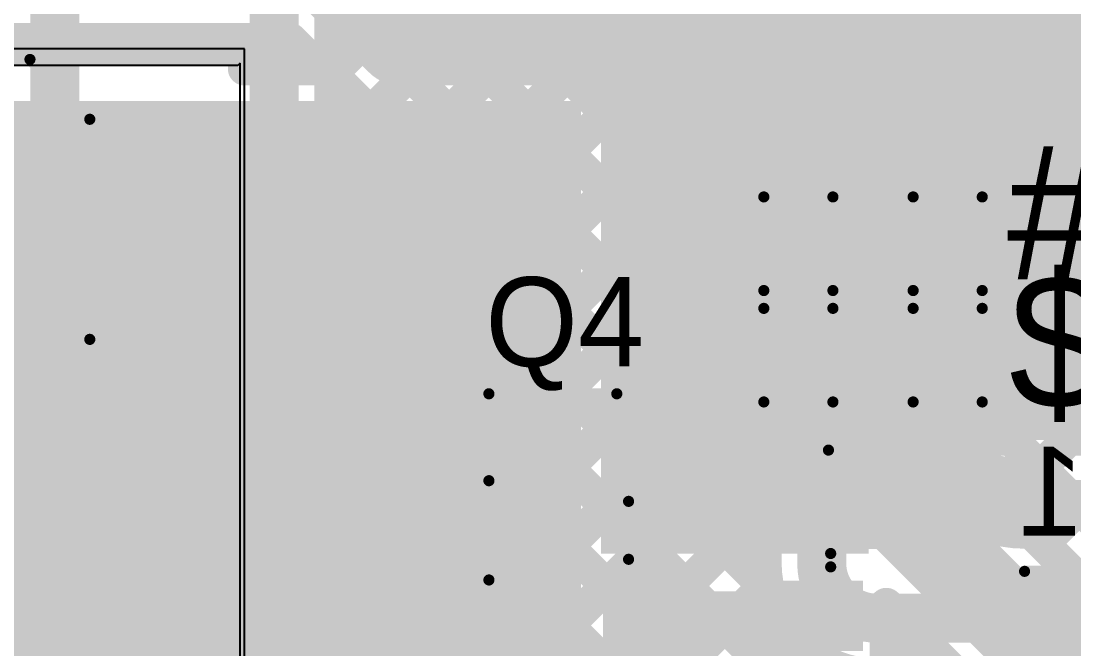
# Model space of a CAD drawing. Header units: millimetres. Extents: x 4.35 to 7.26, y 1.61 to 5.34.
# Drawn here: x 5.3587 to 5.8312, y 4.3912 to 4.6729 of the extents above; entities that cross this region are included whole.
import ezdxf

# ---------------------------------------------------------------- set-up
doc = ezdxf.new("R2010")
doc.units = ezdxf.units.MM
doc.header["$MEASUREMENT"] = 0
for name, color, linetype in [('BottomLayer', 5, 'Continuous'), ('BottomOverlay', 54, 'Continuous'), ('BottomPaste', 16, 'Continuous'), ('BottomSolder', 6, 'Continuous'), ('MultiLayer', 9, 'Continuous'), ('TopLayer', 1, 'Continuous'), ('TopOverlay', 2, 'Continuous'), ('TopPaste', 8, 'Continuous'), ('TopSolder', 216, 'Continuous'), ('ViaHoleLayer', 16, 'Continuous')]:
    doc.layers.add(name, color=color, linetype=linetype)

# ---------------------------------------------------------------- blocks, each defined once
blk = doc.blocks.new('RES_0603_B_16')
at = {"layer": 'BottomLayer'}
for points in [[(-0.015, -0.0175), (-0.015, 0.0175), (-0.045, -0.0175), (-0.045, 0.0175)], [(0.045, -0.0175), (0.045, 0.0175), (0.015, -0.0175), (0.015, 0.0175)]]:
    blk.add_solid(points, dxfattribs=at)
at = {"layer": 'BottomOverlay', "const_width": 0.005}
for points in [[(-0.049, 0.021), (-0.049, -0.021)], [(0.049, 0.021), (-0.049, 0.021)], [(0.049, 0.021), (0.049, -0.021)], [(0.049, -0.021), (-0.049, -0.021)]]:
    blk.add_lwpolyline(points, dxfattribs=at)
at = {"layer": 'BottomOverlay', "const_width": 0.0025}
for points in [[(-0.05025, 0.021, 1), (-0.04775, 0.021, 1)], [(-0.05025, 0.021, 1), (-0.04775, 0.021, 1)], [(0.04775, 0.021, 1), (0.05025, 0.021, 1)], [(0.04775, 0.021, 1), (0.05025, 0.021, 1)], [(-0.05025, -0.021, 1), (-0.04775, -0.021, 1)], [(-0.05025, -0.021, 1), (-0.04775, -0.021, 1)], [(0.04775, -0.021, 1), (0.05025, -0.021, 1)], [(0.04775, -0.021, 1), (0.05025, -0.021, 1)]]:
    blk.add_lwpolyline(points, format="xyb", close=True, dxfattribs=at)
at = {"layer": 'BottomPaste'}
for points in [[(-0.015, -0.0175), (-0.015, 0.0175), (-0.045, -0.0175), (-0.045, 0.0175)], [(0.045, -0.0175), (0.045, 0.0175), (0.015, -0.0175), (0.015, 0.0175)]]:
    blk.add_solid(points, dxfattribs=at)
at = {"layer": 'BottomSolder'}
for points in [[(-0.011, -0.0215), (-0.011, 0.0215), (-0.049, -0.0215), (-0.049, 0.0215)], [(0.049, -0.0215), (0.049, 0.0215), (0.011, -0.0215), (0.011, 0.0215)]]:
    blk.add_solid(points, dxfattribs=at)
blk = doc.blocks.new('74437368033_18')
at = {"layer": 'TopLayer'}
blk.add_solid([(-0.26772, -0.0689), (-0.1063, -0.0689), (-0.26772, 0.0689), (-0.1063, 0.0689)], dxfattribs=at)
at = {"layer": 'TopOverlay', "const_width": 0.005}
for points in [[(-0.20354, -0.07709), (-0.20354, -0.17583)], [(-0.17669, -0.20268), (-0.20354, -0.17583)], [(0.17669, -0.20268), (-0.17669, -0.20268)]]:
    blk.add_lwpolyline(points, dxfattribs=at)
at = {"layer": 'TopOverlay', "const_width": 0.0025}
for points in [[(-0.20479, -0.07709, 1), (-0.20229, -0.07709, 1)], [(-0.20479, -0.17583, 1), (-0.20229, -0.17583, 1)], [(-0.20479, -0.17583, 1), (-0.20229, -0.17583, 1)], [(-0.17794, -0.20268, 1), (-0.17544, -0.20268, 1)], [(-0.17794, -0.20268, 1), (-0.17544, -0.20268, 1)]]:
    blk.add_lwpolyline(points, format="xyb", close=True, dxfattribs=at)
at = {"layer": 'TopPaste'}
blk.add_solid([(-0.26772, -0.0689), (-0.1063, -0.0689), (-0.26772, 0.0689), (-0.1063, 0.0689)], dxfattribs=at)
at = {"layer": 'TopSolder'}
blk.add_solid([(-0.27172, -0.0729), (-0.1023, -0.0729), (-0.27172, 0.0729), (-0.1023, 0.0729)], dxfattribs=at)
blk = doc.blocks.new('CAP_0603_20')
at = {"layer": 'TopLayer'}
for points in [[(-0.045, 0.0175), (-0.045, -0.0175), (-0.015, 0.0175), (-0.015, -0.0175)], [(0.015, 0.0175), (0.015, -0.0175), (0.045, 0.0175), (0.045, -0.0175)]]:
    blk.add_solid(points, dxfattribs=at)
at = {"layer": 'TopOverlay', "const_width": 0.005}
for points in [[(-0.049, 0.021), (-0.018, 0.021)], [(-0.049, -0.021), (-0.049, 0.021)], [(0.018, 0.021), (0.049, 0.021)], [(0.049, -0.021), (0.049, 0.021)], [(-0.049, -0.021), (-0.018, -0.021)], [(0.018, -0.021), (0.049, -0.021)]]:
    blk.add_lwpolyline(points, dxfattribs=at)
at = {"layer": 'TopOverlay', "const_width": 0.0025}
for points in [[(-0.05025, 0.021, 1), (-0.04775, 0.021, 1)], [(-0.05025, 0.021, 1), (-0.04775, 0.021, 1)], [(-0.01925, 0.021, 1), (-0.01675, 0.021, 1)], [(0.01675, 0.021, 1), (0.01925, 0.021, 1)], [(0.04775, 0.021, 1), (0.05025, 0.021, 1)], [(0.04775, 0.021, 1), (0.05025, 0.021, 1)], [(-0.05025, -0.021, 1), (-0.04775, -0.021, 1)], [(-0.05025, -0.021, 1), (-0.04775, -0.021, 1)], [(-0.01925, -0.021, 1), (-0.01675, -0.021, 1)], [(0.01675, -0.021, 1), (0.01925, -0.021, 1)], [(0.04775, -0.021, 1), (0.05025, -0.021, 1)], [(0.04775, -0.021, 1), (0.05025, -0.021, 1)]]:
    blk.add_lwpolyline(points, format="xyb", close=True, dxfattribs=at)
at = {"layer": 'TopPaste'}
for points in [[(-0.045, 0.0175), (-0.045, -0.0175), (-0.015, 0.0175), (-0.015, -0.0175)], [(0.015, 0.0175), (0.015, -0.0175), (0.045, 0.0175), (0.045, -0.0175)]]:
    blk.add_solid(points, dxfattribs=at)
at = {"layer": 'TopSolder'}
for points in [[(-0.04736, 0.01986), (-0.04736, -0.01986), (-0.01264, 0.01986), (-0.01264, -0.01986)], [(0.01264, 0.01986), (0.01264, -0.01986), (0.04736, 0.01986), (0.04736, -0.01986)]]:
    blk.add_solid(points, dxfattribs=at)
blk = doc.blocks.new('CAP_0603_21')
at = {"layer": 'TopLayer'}
for points in [[(-0.045, 0.0175), (-0.045, -0.0175), (-0.015, 0.0175), (-0.015, -0.0175)], [(0.015, 0.0175), (0.015, -0.0175), (0.045, 0.0175), (0.045, -0.0175)]]:
    blk.add_solid(points, dxfattribs=at)
at = {"layer": 'TopOverlay', "const_width": 0.005}
for points in [[(-0.049, 0.021), (-0.018, 0.021)], [(-0.049, -0.021), (-0.049, 0.021)], [(0.018, 0.021), (0.049, 0.021)], [(0.049, -0.021), (0.049, 0.021)], [(-0.049, -0.021), (-0.018, -0.021)], [(0.018, -0.021), (0.049, -0.021)]]:
    blk.add_lwpolyline(points, dxfattribs=at)
at = {"layer": 'TopOverlay', "const_width": 0.0025}
for points in [[(-0.05025, 0.021, 1), (-0.04775, 0.021, 1)], [(-0.05025, 0.021, 1), (-0.04775, 0.021, 1)], [(-0.01925, 0.021, 1), (-0.01675, 0.021, 1)], [(0.01675, 0.021, 1), (0.01925, 0.021, 1)], [(0.04775, 0.021, 1), (0.05025, 0.021, 1)], [(0.04775, 0.021, 1), (0.05025, 0.021, 1)], [(-0.05025, -0.021, 1), (-0.04775, -0.021, 1)], [(-0.05025, -0.021, 1), (-0.04775, -0.021, 1)], [(-0.01925, -0.021, 1), (-0.01675, -0.021, 1)], [(0.01675, -0.021, 1), (0.01925, -0.021, 1)], [(0.04775, -0.021, 1), (0.05025, -0.021, 1)], [(0.04775, -0.021, 1), (0.05025, -0.021, 1)]]:
    blk.add_lwpolyline(points, format="xyb", close=True, dxfattribs=at)
at = {"layer": 'TopPaste'}
for points in [[(-0.045, 0.0175), (-0.045, -0.0175), (-0.015, 0.0175), (-0.015, -0.0175)], [(0.015, 0.0175), (0.015, -0.0175), (0.045, 0.0175), (0.045, -0.0175)]]:
    blk.add_solid(points, dxfattribs=at)
at = {"layer": 'TopSolder'}
for points in [[(-0.04736, 0.01986), (-0.04736, -0.01986), (-0.01264, 0.01986), (-0.01264, -0.01986)], [(0.01264, 0.01986), (0.01264, -0.01986), (0.04736, 0.01986), (0.04736, -0.01986)]]:
    blk.add_solid(points, dxfattribs=at)
blk = doc.blocks.new('HX711_26')
at = {"layer": 'TopLayer'}
for points in [[(-0.13484, 0.16319), (-0.09154, 0.16319), (-0.13484, 0.18681), (-0.09154, 0.18681)], [(0.09154, 0.16319), (0.13484, 0.16319), (0.09154, 0.18681), (0.13484, 0.18681)], [(-0.13484, 0.11319), (-0.09154, 0.11319), (-0.13484, 0.13681), (-0.09154, 0.13681)], [(0.09154, 0.11319), (0.13484, 0.11319), (0.09154, 0.13681), (0.13484, 0.13681)], [(-0.13484, 0.06319), (-0.09154, 0.06319), (-0.13484, 0.08681), (-0.09154, 0.08681)], [(0.09154, 0.06319), (0.13484, 0.06319), (0.09154, 0.08681), (0.13484, 0.08681)], [(-0.13484, 0.01319), (-0.09154, 0.01319), (-0.13484, 0.03681), (-0.09154, 0.03681)], [(0.09154, 0.01319), (0.13484, 0.01319), (0.09154, 0.03681), (0.13484, 0.03681)], [(-0.13484, -0.03681), (-0.09154, -0.03681), (-0.13484, -0.01319), (-0.09154, -0.01319)], [(0.09154, -0.03681), (0.13484, -0.03681), (0.09154, -0.01319), (0.13484, -0.01319)], [(-0.13484, -0.08681), (-0.09154, -0.08681), (-0.13484, -0.06319), (-0.09154, -0.06319)], [(0.09154, -0.08681), (0.13484, -0.08681), (0.09154, -0.06319), (0.13484, -0.06319)], [(-0.13484, -0.13681), (-0.09154, -0.13681), (-0.13484, -0.11319), (-0.09154, -0.11319)], [(0.09154, -0.13681), (0.13484, -0.13681), (0.09154, -0.11319), (0.13484, -0.11319)], [(-0.13484, -0.18681), (-0.09154, -0.18681), (-0.13484, -0.16319), (-0.09154, -0.16319)], [(0.09154, -0.18681), (0.13484, -0.18681), (0.09154, -0.16319), (0.13484, -0.16319)]]:
    blk.add_solid(points, dxfattribs=at)
at = {"layer": 'TopOverlay'}
for points, const_width in [([(-0.12553, 0.19921, 1), (-0.13258, 0.19921, 1)], 0.01), ([(-0.13508, 0.19921, 1), (-0.13008, 0.19921, 1)], 0.005), ([(-0.12803, 0.19921, 1), (-0.12303, 0.19921, 1)], 0.005), ([(-0.10425, 0.1994, 1), (-0.10175, 0.1994, 1)], 0.0025), ([(0.10375, 0.1994, 1), (0.10625, 0.1994, 1)], 0.0025), ([(-0.10325, 0.153, 1), (-0.10075, 0.153, 1)], 0.0025), ([(0.10175, 0.153, 1), (0.10425, 0.153, 1)], 0.0025), ([(-0.10325, 0.147, 1), (-0.10075, 0.147, 1)], 0.0025), ([(0.10175, 0.147, 1), (0.10425, 0.147, 1)], 0.0025), ([(-0.10425, 0.103, 1), (-0.10175, 0.103, 1)], 0.0025), ([(0.10175, 0.103, 1), (0.10425, 0.103, 1)], 0.0025), ([(-0.10425, 0.097, 1), (-0.10175, 0.097, 1)], 0.0025), ([(0.10175, 0.097, 1), (0.10425, 0.097, 1)], 0.0025), ([(-0.10425, 0.003, 1), (-0.10175, 0.003, 1)], 0.0025), ([(0.10175, 0.003, 1), (0.10425, 0.003, 1)], 0.0025), ([(-0.10425, -0.003, 1), (-0.10175, -0.003, 1)], 0.0025), ([(0.10175, -0.003, 1), (0.10425, -0.003, 1)], 0.0025), ([(-0.10425, -0.097, 1), (-0.10175, -0.097, 1)], 0.0025), ([(0.10175, -0.097, 1), (0.10425, -0.097, 1)], 0.0025), ([(-0.10425, -0.103, 1), (-0.10175, -0.103, 1)], 0.0025), ([(0.10175, -0.103, 1), (0.10425, -0.103, 1)], 0.0025), ([(-0.10425, -0.147, 1), (-0.10175, -0.147, 1)], 0.0025), ([(0.10075, -0.147, 1), (0.10325, -0.147, 1)], 0.0025), ([(-0.10425, -0.153, 1), (-0.10175, -0.153, 1)], 0.0025), ([(0.10075, -0.153, 1), (0.10325, -0.153, 1)], 0.0025), ([(-0.10625, -0.1994, 1), (-0.10375, -0.1994, 1)], 0.0025), ([(0.10175, -0.1994, 1), (0.10425, -0.1994, 1)], 0.0025)]:
    blk.add_lwpolyline(points, format="xyb", close=True, dxfattribs=dict(at, const_width=const_width))
at = {"layer": 'TopOverlay', "const_width": 0.005}
for points in [[(-0.103, 0.1994), (0.105, 0.1994)], [(-0.102, 0.147), (-0.102, 0.153)], [(0.103, 0.147), (0.103, 0.153)], [(-0.103, 0.097), (-0.103, 0.103)], [(0.103, 0.097), (0.103, 0.103)], [(-0.103, -0.003), (-0.103, 0.003)], [(0.103, -0.003), (0.103, 0.003)], [(-0.103, -0.103), (-0.103, -0.097)], [(0.103, -0.103), (0.103, -0.097)], [(-0.103, -0.153), (-0.103, -0.147)], [(0.102, -0.153), (0.102, -0.147)], [(-0.105, -0.1994), (0.103, -0.1994)]]:
    blk.add_lwpolyline(points, dxfattribs=at)
at = {"layer": 'TopPaste'}
for points in [[(-0.13484, 0.16319), (-0.09154, 0.16319), (-0.13484, 0.18681), (-0.09154, 0.18681)], [(0.09154, 0.16319), (0.13484, 0.16319), (0.09154, 0.18681), (0.13484, 0.18681)], [(-0.13484, 0.11319), (-0.09154, 0.11319), (-0.13484, 0.13681), (-0.09154, 0.13681)], [(0.09154, 0.11319), (0.13484, 0.11319), (0.09154, 0.13681), (0.13484, 0.13681)], [(-0.13484, 0.06319), (-0.09154, 0.06319), (-0.13484, 0.08681), (-0.09154, 0.08681)], [(0.09154, 0.06319), (0.13484, 0.06319), (0.09154, 0.08681), (0.13484, 0.08681)], [(-0.13484, 0.01319), (-0.09154, 0.01319), (-0.13484, 0.03681), (-0.09154, 0.03681)], [(0.09154, 0.01319), (0.13484, 0.01319), (0.09154, 0.03681), (0.13484, 0.03681)], [(-0.13484, -0.03681), (-0.09154, -0.03681), (-0.13484, -0.01319), (-0.09154, -0.01319)], [(0.09154, -0.03681), (0.13484, -0.03681), (0.09154, -0.01319), (0.13484, -0.01319)], [(-0.13484, -0.08681), (-0.09154, -0.08681), (-0.13484, -0.06319), (-0.09154, -0.06319)], [(0.09154, -0.08681), (0.13484, -0.08681), (0.09154, -0.06319), (0.13484, -0.06319)], [(-0.13484, -0.13681), (-0.09154, -0.13681), (-0.13484, -0.11319), (-0.09154, -0.11319)], [(0.09154, -0.13681), (0.13484, -0.13681), (0.09154, -0.11319), (0.13484, -0.11319)], [(-0.13484, -0.18681), (-0.09154, -0.18681), (-0.13484, -0.16319), (-0.09154, -0.16319)], [(0.09154, -0.18681), (0.13484, -0.18681), (0.09154, -0.16319), (0.13484, -0.16319)]]:
    blk.add_solid(points, dxfattribs=at)
at = {"layer": 'TopSolder'}
for points in [[(-0.13884, 0.15919), (-0.08754, 0.15919), (-0.13884, 0.19081), (-0.08754, 0.19081)], [(0.08754, 0.15919), (0.13884, 0.15919), (0.08754, 0.19081), (0.13884, 0.19081)], [(-0.13884, 0.10919), (-0.08754, 0.10919), (-0.13884, 0.14081), (-0.08754, 0.14081)], [(0.08754, 0.10919), (0.13884, 0.10919), (0.08754, 0.14081), (0.13884, 0.14081)], [(-0.13884, 0.05919), (-0.08754, 0.05919), (-0.13884, 0.09081), (-0.08754, 0.09081)], [(0.08754, 0.05919), (0.13884, 0.05919), (0.08754, 0.09081), (0.13884, 0.09081)], [(-0.13884, 0.00919), (-0.08754, 0.00919), (-0.13884, 0.04081), (-0.08754, 0.04081)], [(0.08754, 0.00919), (0.13884, 0.00919), (0.08754, 0.04081), (0.13884, 0.04081)], [(-0.13884, -0.04081), (-0.08754, -0.04081), (-0.13884, -0.00919), (-0.08754, -0.00919)], [(0.08754, -0.04081), (0.13884, -0.04081), (0.08754, -0.00919), (0.13884, -0.00919)], [(-0.13884, -0.09081), (-0.08754, -0.09081), (-0.13884, -0.05919), (-0.08754, -0.05919)], [(0.08754, -0.09081), (0.13884, -0.09081), (0.08754, -0.05919), (0.13884, -0.05919)], [(-0.13884, -0.14081), (-0.08754, -0.14081), (-0.13884, -0.10919), (-0.08754, -0.10919)], [(0.08754, -0.14081), (0.13884, -0.14081), (0.08754, -0.10919), (0.13884, -0.10919)], [(-0.13884, -0.19081), (-0.08754, -0.19081), (-0.13884, -0.15919), (-0.08754, -0.15919)], [(0.08754, -0.19081), (0.13884, -0.19081), (0.08754, -0.15919), (0.13884, -0.15919)]]:
    blk.add_solid(points, dxfattribs=at)
blk = doc.blocks.new('____23_62')
at = {"layer": 'TopLayer'}
for points in [[(-0.01614, 0.02126), (0.01614, 0.02126), (-0.01614, 0.05748), (0.01614, 0.05748)], [(-0.05354, -0.05748), (-0.02126, -0.05748), (-0.05354, -0.02126), (-0.02126, -0.02126)], [(0.02126, -0.05748), (0.05354, -0.05748), (0.02126, -0.02126), (0.05354, -0.02126)]]:
    blk.add_solid(points, dxfattribs=at)
at = {"layer": 'TopOverlay', "const_width": 0.005}
for points in [[(-0.06127, 0.034), (-0.06127, -0.02252)], [(-0.06127, 0.034), (-0.02227, 0.034)], [(0.02227, 0.034), (0.06127, 0.034)], [(0.06127, 0.034), (0.06127, -0.02339)], [(-0.013, -0.02867), (0.013, -0.02867)]]:
    blk.add_lwpolyline(points, dxfattribs=at)
at = {"layer": 'TopOverlay'}
for points, const_width in [([(-0.06252, 0.034, 1), (-0.06002, 0.034, 1)], 0.0025), ([(-0.06252, 0.034, 1), (-0.06002, 0.034, 1)], 0.0025), ([(-0.02352, 0.034, 1), (-0.02102, 0.034, 1)], 0.0025), ([(0.02102, 0.034, 1), (0.02352, 0.034, 1)], 0.0025), ([(0.06002, 0.034, 1), (0.06252, 0.034, 1)], 0.0025), ([(0.06002, 0.034, 1), (0.06252, 0.034, 1)], 0.0025), ([(-0.06252, -0.02252, 1), (-0.06002, -0.02252, 1)], 0.0025), ([(0.06002, -0.02339, 1), (0.06252, -0.02339, 1)], 0.0025), ([(-0.01425, -0.02867, 1), (-0.01175, -0.02867, 1)], 0.0025), ([(0.01175, -0.02867, 1), (0.01425, -0.02867, 1)], 0.0025), ([(-0.06439, -0.045, 1), (-0.07161, -0.045, 1)], 0.01), ([(-0.07411, -0.045, 1), (-0.06911, -0.045, 1)], 0.005), ([(-0.06689, -0.045, 1), (-0.06189, -0.045, 1)], 0.005)]:
    blk.add_lwpolyline(points, format="xyb", close=True, dxfattribs=dict(at, const_width=const_width))
at = {"layer": 'TopPaste'}
for points in [[(-0.01614, 0.02126), (0.01614, 0.02126), (-0.01614, 0.05748), (0.01614, 0.05748)], [(-0.05354, -0.05748), (-0.02126, -0.05748), (-0.05354, -0.02126), (-0.02126, -0.02126)], [(0.02126, -0.05748), (0.05354, -0.05748), (0.02126, -0.02126), (0.05354, -0.02126)]]:
    blk.add_solid(points, dxfattribs=at)
at = {"layer": 'TopSolder'}
for points in [[(-0.02014, 0.01726), (0.02014, 0.01726), (-0.02014, 0.06148), (0.02014, 0.06148)], [(-0.05754, -0.06148), (-0.01726, -0.06148), (-0.05754, -0.01726), (-0.01726, -0.01726)], [(0.01726, -0.06148), (0.05754, -0.06148), (0.01726, -0.01726), (0.05754, -0.01726)]]:
    blk.add_solid(points, dxfattribs=at)

msp = doc.modelspace()

# ---------------------------------------------------------------- linework, layer by layer
at = {"layer": 'BottomLayer'}
for points, const_width in [([(5.37385, 4.19815), (5.37385, 4.93)], 0.022), ([(5.47228, 4.22653), (5.47228, 4.93)], 0.022), ([(5.738, 4.5303), (5.738, 4.886)], 0.04), ([(5.7035, 4.5303), (5.7035, 4.886)], 0.015), ([(5.49778, 4.22653), (5.49778, 4.87613)], 0.015), ([(5.49778, 4.64925), (5.7035, 4.85497)], 0.015), ([(5.49778, 4.61389), (5.7035, 4.81961)], 0.015), ([(5.49778, 4.79063), (5.63934, 4.64906)], 0.015), ([(5.49778, 4.57853), (5.7035, 4.78426)], 0.015), ([(5.49778, 4.75527), (5.7035, 4.54955)], 0.015), ([(5.49778, 4.54318), (5.7035, 4.7489)], 0.015), ([(5.49778, 4.71992), (5.70492, 4.51277)], 0.015), ([(5.49778, 4.68456), (5.71098, 4.47136)], 0.015), ([(5.68723, 4.66192), (5.7035, 4.67819)], 0.015), ([(5.68549, 4.67363), (5.7035, 4.65561)], 0.015), ([(5.49778, 4.50782), (5.63921, 4.64926)], 0.015), ([(5.49778, 4.64921), (5.69295, 4.45403)], 0.015), ([(5.49778, 4.43711), (5.7035, 4.64284)], 0.015), ([(5.64606, 4.64234), (5.7035, 4.5849)], 0.015), ([(5.67897, 4.64478), (5.7035, 4.62026)], 0.015), ([(5.49778, 4.47247), (5.66308, 4.63777)], 0.015), ([(5.49778, 4.61385), (5.6939, 4.41772)], 0.015), ([(5.49778, 4.40176), (5.7035, 4.60748)], 0.015), ([(5.49778, 4.57849), (5.75537, 4.3209)], 0.015), ([(5.49778, 4.3664), (5.7035, 4.57213)], 0.015), ([(5.49778, 4.54314), (5.73883, 4.30209)], 0.015), ([(5.49778, 4.33105), (5.7035, 4.53677)], 0.015), ([(5.49778, 4.50778), (5.7335, 4.27206)], 0.015), ([(5.49778, 4.29569), (5.7066, 4.50452)], 0.015), ([(5.70761, 4.47017), (5.71638, 4.47894)], 0.015), ([(5.49778, 4.47243), (5.7335, 4.2367)], 0.015), ([(5.8123, 4.456), (5.9, 4.456)], 0.022), ([(5.49778, 4.26034), (5.69383, 4.45639)], 0.015), ([(5.718, 4.42949), (5.718, 4.446)], 0.022), ([(5.6925, 4.42949), (5.6925, 4.43952)], 0.015), ([(5.49778, 4.43707), (5.83835, 4.0965)], 0.015), ([(5.49838, 4.22559), (5.69331, 4.42052)], 0.015), ([(5.74249, 4.405), (5.828, 4.405)], 0.022), ([(5.49778, 4.40172), (5.62791, 4.27159)], 0.015), ([(5.53365, 4.2255), (5.7048, 4.39665)], 0.015)]:
    msp.add_lwpolyline(points, dxfattribs=dict(at, const_width=const_width))
for points, const_width in [([(5.68731, 4.664, 1), (5.63469, 4.664, 1)], 0.015), ([(5.69975, 4.67819, 1), (5.70725, 4.67819, 1)], 0.0075), ([(5.68174, 4.67363, 1), (5.68924, 4.67363, 1)], 0.0075), ([(5.65509, 4.664, 1), (5.66691, 4.664, 1)], 0.01181), ([(5.63094, 4.664, 1), (5.63844, 4.664, 1)], 0.0075), ([(5.68348, 4.66192, 1), (5.69098, 4.66192, 1)], 0.0075), ([(5.68356, 4.664, 1), (5.69106, 4.664, 1)], 0.0075), ([(5.69975, 4.65561, 1), (5.70725, 4.65561, 1)], 0.0075), ([(5.49403, 4.64925, 1), (5.50153, 4.64925, 1)], 0.0075), ([(5.49403, 4.64921, 1), (5.50153, 4.64921, 1)], 0.0075), ([(5.63546, 4.64926, 1), (5.64296, 4.64926, 1)], 0.0075), ([(5.63559, 4.64906, 1), (5.64309, 4.64906, 1)], 0.0075), ([(5.64231, 4.64234, 1), (5.64981, 4.64234, 1)], 0.0075), ([(5.67522, 4.64478, 1), (5.68272, 4.64478, 1)], 0.0075), ([(5.69975, 4.64284, 1), (5.70725, 4.64284, 1)], 0.0075), ([(5.65933, 4.63777, 1), (5.66683, 4.63777, 1)], 0.0075), ([(5.69975, 4.62026, 1), (5.70725, 4.62026, 1)], 0.0075), ([(5.49403, 4.61389, 1), (5.50153, 4.61389, 1)], 0.0075), ([(5.49403, 4.61385, 1), (5.50153, 4.61385, 1)], 0.0075), ([(5.69975, 4.60748, 1), (5.70725, 4.60748, 1)], 0.0075), ([(5.69975, 4.5849, 1), (5.70725, 4.5849, 1)], 0.0075), ([(5.49403, 4.57853, 1), (5.50153, 4.57853, 1)], 0.0075), ([(5.49403, 4.57849, 1), (5.50153, 4.57849, 1)], 0.0075), ([(5.69975, 4.57213, 1), (5.70725, 4.57213, 1)], 0.0075), ([(5.69975, 4.54955, 1), (5.70725, 4.54955, 1)], 0.0075), ([(5.49403, 4.54318, 1), (5.50153, 4.54318, 1)], 0.0075), ([(5.49403, 4.54314, 1), (5.50153, 4.54314, 1)], 0.0075), ([(5.728, 4.5303, 1), (5.748, 4.5303, 1)], 0.02), ([(5.728, 4.5303, 1), (5.748, 4.5303, 1)], 0.02), ([(5.69975, 4.53677, 1), (5.70725, 4.53677, 1)], 0.0075), ([(5.69975, 4.5303, 1), (5.70725, 4.5303, 1)], 0.0075), ([(5.69975, 4.5303, 1), (5.70725, 4.5303, 1)], 0.0075), ([(5.70117, 4.51277, 1), (5.70867, 4.51277, 1)], 0.0075), ([(5.49403, 4.50782, 1), (5.50153, 4.50782, 1)], 0.0075), ([(5.49403, 4.50778, 1), (5.50153, 4.50778, 1)], 0.0075), ([(5.70285, 4.50452, 1), (5.71035, 4.50452, 1)], 0.0075), ([(5.71263, 4.47894, 1), (5.72013, 4.47894, 1)], 0.0075), ([(5.49403, 4.47247, 1), (5.50153, 4.47247, 1)], 0.0075), ([(5.49403, 4.47243, 1), (5.50153, 4.47243, 1)], 0.0075), ([(5.71655, 4.47221, 1), (5.72405, 4.47221, 1)], 0.0075), ([(5.71655, 4.47221, 1), (5.72405, 4.47221, 1)], 0.0075), ([(5.70386, 4.47017, 1), (5.71136, 4.47017, 1)], 0.0075), ([(5.70723, 4.47136, 1), (5.71473, 4.47136, 1)], 0.0075), ([(5.8023, 4.456, 1), (5.8223, 4.456, 1)], 0.02), ([(5.8068, 4.456, 1), (5.8178, 4.456, 1)], 0.011), ([(5.6892, 4.45403, 1), (5.6967, 4.45403, 1)], 0.0075), ([(5.69008, 4.45639, 1), (5.69758, 4.45639, 1)], 0.0075), ([(5.71209, 4.446, 1), (5.72391, 4.446, 1)], 0.01181), ([(5.7125, 4.446, 1), (5.7235, 4.446, 1)], 0.011), ([(5.68875, 4.43952, 1), (5.69625, 4.43952, 1)], 0.0075), ([(5.68875, 4.43952, 1), (5.69625, 4.43952, 1)], 0.0075), ([(5.49403, 4.43711, 1), (5.50153, 4.43711, 1)], 0.0075), ([(5.49403, 4.43707, 1), (5.50153, 4.43707, 1)], 0.0075), ([(5.68875, 4.42949, 1), (5.69625, 4.42949, 1)], 0.0075), ([(5.68875, 4.42949, 1), (5.69625, 4.42949, 1)], 0.0075), ([(5.7125, 4.42949, 1), (5.7235, 4.42949, 1)], 0.011), ([(5.7125, 4.42949, 1), (5.7235, 4.42949, 1)], 0.011), ([(5.68956, 4.42052, 1), (5.69706, 4.42052, 1)], 0.0075), ([(5.69015, 4.41772, 1), (5.69765, 4.41772, 1)], 0.0075), ([(5.73699, 4.405, 1), (5.74799, 4.405, 1)], 0.011), ([(5.73699, 4.405, 1), (5.74799, 4.405, 1)], 0.011), ([(5.8225, 4.405, 1), (5.8335, 4.405, 1)], 0.011), ([(5.49403, 4.40176, 1), (5.50153, 4.40176, 1)], 0.0075), ([(5.49403, 4.40172, 1), (5.50153, 4.40172, 1)], 0.0075), ([(5.70105, 4.39665, 1), (5.70855, 4.39665, 1)], 0.0075)]:
    msp.add_lwpolyline(points, format="xyb", close=True, dxfattribs=dict(at, const_width=const_width))
for points, const_width in [([(5.8123, 4.456, -0.414214), (5.738, 4.5303)], 0.04), ([(5.7203, 4.47221, -0.141742), (5.7035, 4.5303)], 0.015), ([(5.6925, 4.43952, -0.516626), (5.7203, 4.47221)], 0.015), ([(5.74249, 4.3795, -0.414214), (5.6925, 4.42949)], 0.015), ([(5.74249, 4.405, -0.414214), (5.718, 4.42949)], 0.022)]:
    msp.add_lwpolyline(points, format="xyb", dxfattribs=dict(at, const_width=const_width))
at = {"layer": 'MultiLayer', "const_width": 0.01181}
for points in [[(5.65509, 4.664, 1), (5.66691, 4.664, 1)], [(5.71209, 4.446, 1), (5.72391, 4.446, 1)]]:
    msp.add_lwpolyline(points, format="xyb", close=True, dxfattribs=at)
at = {"layer": 'TopLayer'}
for p, q in [((5.459, 4.66043), (4.91507, 4.66043)), ((5.459, 4.25147), (5.459, 4.66043)), ((5.457, 4.654), (5.456, 4.653)), ((5.457, 4.293), (5.457, 4.654)), ((5.456, 4.653), (4.913, 4.653))]:
    msp.add_line(p, q, dxfattribs=at)
for points, const_width in [([(5.56453, 4.936), (5.956, 4.54453)], 0.015), ([(5.7535, 4.65748), (5.99752, 4.9015)], 0.015), ([(5.7535, 4.62213), (6.03287, 4.9015)], 0.015), ([(5.77473, 4.608), (6.06823, 4.9015)], 0.015), ([(5.8035, 4.60142), (6.10358, 4.9015)], 0.015), ([(5.8035, 4.56606), (6.13574, 4.8983)], 0.015), ([(5.8035, 4.53071), (6.14029, 4.8675)], 0.015), ([(5.8035, 4.49535), (6.164, 4.85585)], 0.015), ([(5.79957, 4.45606), (6.164, 4.82049)], 0.015), ([(5.81725, 4.43839), (6.164, 4.78514)], 0.015), ([(5.7535, 4.608), (5.7535, 4.7135)], 0.015), ([(5.494, 4.699), (5.529, 4.664)], 0.04), ([(5.7535, 4.71168), (5.956, 4.50918)], 0.015), ([(5.529, 4.664), (5.661, 4.664)], 0.04), ([(5.7535, 4.67632), (5.94751, 4.48231)], 0.015), ([(5.248, 4.6645), (5.47971, 4.6645)], 0.015), ([(5.36754, 4.66043), (5.37161, 4.6645)], 0.015), ([(5.37642, 4.6645), (5.38048, 4.66043)], 0.015), ([(5.40289, 4.66043), (5.40696, 4.6645)], 0.015), ([(5.41177, 4.6645), (5.41584, 4.66043)], 0.015), ([(5.43825, 4.66043), (5.44232, 4.6645)], 0.015), ([(5.44713, 4.6645), (5.4512, 4.66043)], 0.015), ([(5.46467, 4.6515), (5.47767, 4.6645)], 0.015), ([(5.47971, 4.6645), (5.49271, 4.6515)], 0.015), ([(5.2115, 4.66043), (5.459, 4.66043)], 0.015), ([(5.459, 4.6515), (5.459, 4.66043)], 0.015), ([(5.459, 4.6515), (5.49271, 4.6515)], 0.015), ([(5.7535, 4.64097), (5.78647, 4.608)], 0.015), ([(5.7535, 4.608), (5.8035, 4.608)], 0.015), ([(5.8035, 4.558), (5.8035, 4.608)], 0.015), ([(5.771, 4.573), (5.771, 4.6005)], 0.01), ([(5.8035, 4.59097), (5.91216, 4.48231)], 0.015), ([(5.771, 4.573), (5.796, 4.573)], 0.01), ([(5.8035, 4.538), (5.8035, 4.558)], 0.015), ([(5.8035, 4.538), (5.8035, 4.558)], 0.015), ([(5.8035, 4.55561), (5.88302, 4.4761)], 0.015), ([(5.8035, 4.488), (5.8035, 4.538)], 0.015), ([(5.771, 4.523), (5.796, 4.523)], 0.01), ([(5.771, 4.4955), (5.771, 4.523)], 0.01), ([(5.8035, 4.52026), (5.87459, 4.44917)], 0.015), ([(5.79615, 4.488), (5.8035, 4.49535)], 0.015), ([(5.76374, 4.488), (5.8035, 4.488)], 0.015), ([(5.78189, 4.47374), (5.79615, 4.488)], 0.015), ([(5.8004, 4.488), (5.85683, 4.43158)], 0.015), ([(5.77524, 4.48039), (5.83895, 4.41668)], 0.015), ([(5.71081, 4.456), (5.75084, 4.456)], 0.04), ([(5.75084, 4.456), (5.843, 4.36384)], 0.04), ([(5.83492, 4.42071), (5.87396, 4.45974)], 0.015), ([(5.37301, 4.453), (5.38161, 4.4444)], 0.022), ([(5.74696, 4.41109), (5.8085, 4.34955)], 0.015), ([(5.74696, 4.38231), (5.74696, 4.41109)], 0.015), ([(5.642, 4.406), (5.71081, 4.406)], 0.022), ([(5.74696, 4.40346), (5.75078, 4.40727)], 0.015), ([(5.74696, 4.40002), (5.8085, 4.33848)], 0.015), ([(5.74696, 4.3681), (5.76846, 4.3896)], 0.015)]:
    msp.add_lwpolyline(points, dxfattribs=dict(at, const_width=const_width))
for points, const_width in [([(5.519, 4.664, 1), (5.539, 4.664, 1)], 0.02), ([(5.519, 4.664, 1), (5.539, 4.664, 1)], 0.02), ([(5.651, 4.664, 1), (5.671, 4.664, 1)], 0.02), ([(5.74975, 4.67632, 1), (5.75725, 4.67632, 1)], 0.0075), ([(5.65509, 4.664, 1), (5.66691, 4.664, 1)], 0.01181), ([(5.36786, 4.6645, 1), (5.37536, 4.6645, 1)], 0.0075), ([(5.37267, 4.6645, 1), (5.38017, 4.6645, 1)], 0.0075), ([(5.40321, 4.6645, 1), (5.41071, 4.6645, 1)], 0.0075), ([(5.40802, 4.6645, 1), (5.41552, 4.6645, 1)], 0.0075), ([(5.43857, 4.6645, 1), (5.44607, 4.6645, 1)], 0.0075), ([(5.44338, 4.6645, 1), (5.45088, 4.6645, 1)], 0.0075), ([(5.47392, 4.6645, 1), (5.48142, 4.6645, 1)], 0.0075), ([(5.47596, 4.6645, 1), (5.48346, 4.6645, 1)], 0.0075), ([(5.47596, 4.6645, 1), (5.48346, 4.6645, 1)], 0.0075), ([(5.36379, 4.66043, 1), (5.37129, 4.66043, 1)], 0.0075), ([(5.37673, 4.66043, 1), (5.38423, 4.66043, 1)], 0.0075), ([(5.39914, 4.66043, 1), (5.40664, 4.66043, 1)], 0.0075), ([(5.41209, 4.66043, 1), (5.41959, 4.66043, 1)], 0.0075), ([(5.4345, 4.66043, 1), (5.442, 4.66043, 1)], 0.0075), ([(5.44745, 4.66043, 1), (5.45495, 4.66043, 1)], 0.0075), ([(5.45525, 4.66043, 1), (5.46275, 4.66043, 1)], 0.0075), ([(5.45525, 4.66043, 1), (5.46275, 4.66043, 1)], 0.0075), ([(5.74975, 4.65748, 1), (5.75725, 4.65748, 1)], 0.0075), ([(5.45525, 4.6515, 1), (5.46275, 4.6515, 1)], 0.0075), ([(5.45525, 4.6515, 1), (5.46275, 4.6515, 1)], 0.0075), ([(5.46092, 4.6515, 1), (5.46842, 4.6515, 1)], 0.0075), ([(5.48896, 4.6515, 1), (5.49646, 4.6515, 1)], 0.0075), ([(5.48896, 4.6515, 1), (5.49646, 4.6515, 1)], 0.0075), ([(5.74975, 4.64097, 1), (5.75725, 4.64097, 1)], 0.0075), ([(5.74975, 4.62213, 1), (5.75725, 4.62213, 1)], 0.0075), ([(5.74975, 4.608, 1), (5.75725, 4.608, 1)], 0.0075), ([(5.74975, 4.608, 1), (5.75725, 4.608, 1)], 0.0075), ([(5.77098, 4.608, 1), (5.77848, 4.608, 1)], 0.0075), ([(5.78272, 4.608, 1), (5.79022, 4.608, 1)], 0.0075), ([(5.79975, 4.608, 1), (5.80725, 4.608, 1)], 0.0075), ([(5.79975, 4.608, 1), (5.80725, 4.608, 1)], 0.0075), ([(5.79975, 4.60142, 1), (5.80725, 4.60142, 1)], 0.0075), ([(5.7685, 4.6005, 1), (5.7735, 4.6005, 1)], 0.005), ([(5.79975, 4.59097, 1), (5.80725, 4.59097, 1)], 0.0075), ([(5.7685, 4.573, 1), (5.7735, 4.573, 1)], 0.005), ([(5.7685, 4.573, 1), (5.7735, 4.573, 1)], 0.005), ([(5.7935, 4.573, 1), (5.7985, 4.573, 1)], 0.005), ([(5.79975, 4.56606, 1), (5.80725, 4.56606, 1)], 0.0075), ([(5.79975, 4.558, 1), (5.80725, 4.558, 1)], 0.0075), ([(5.79975, 4.558, 1), (5.80725, 4.558, 1)], 0.0075), ([(5.79975, 4.558, 1), (5.80725, 4.558, 1)], 0.0075), ([(5.79975, 4.55561, 1), (5.80725, 4.55561, 1)], 0.0075), ([(5.79975, 4.538, 1), (5.80725, 4.538, 1)], 0.0075), ([(5.79975, 4.538, 1), (5.80725, 4.538, 1)], 0.0075), ([(5.79975, 4.538, 1), (5.80725, 4.538, 1)], 0.0075), ([(5.79975, 4.53071, 1), (5.80725, 4.53071, 1)], 0.0075), ([(5.7685, 4.523, 1), (5.7735, 4.523, 1)], 0.005), ([(5.7685, 4.523, 1), (5.7735, 4.523, 1)], 0.005), ([(5.7935, 4.523, 1), (5.7985, 4.523, 1)], 0.005), ([(5.79975, 4.52026, 1), (5.80725, 4.52026, 1)], 0.0075), ([(5.79975, 4.49535, 1), (5.80725, 4.49535, 1)], 0.0075), ([(5.79975, 4.49535, 1), (5.80725, 4.49535, 1)], 0.0075), ([(5.7685, 4.4955, 1), (5.7735, 4.4955, 1)], 0.005), ([(5.75999, 4.488, 1), (5.76749, 4.488, 1)], 0.0075), ([(5.75999, 4.488, 1), (5.76749, 4.488, 1)], 0.0075), ([(5.75999, 4.488, 1), (5.76749, 4.488, 1)], 0.0075), ([(5.7924, 4.488, 1), (5.7999, 4.488, 1)], 0.0075), ([(5.7924, 4.488, 1), (5.7999, 4.488, 1)], 0.0075), ([(5.79665, 4.488, 1), (5.80415, 4.488, 1)], 0.0075), ([(5.79975, 4.488, 1), (5.80725, 4.488, 1)], 0.0075), ([(5.79975, 4.488, 1), (5.80725, 4.488, 1)], 0.0075), ([(5.77149, 4.48039, 1), (5.77899, 4.48039, 1)], 0.0075), ([(5.77149, 4.48039, 1), (5.77899, 4.48039, 1)], 0.0075), ([(5.77149, 4.48039, 1), (5.77899, 4.48039, 1)], 0.0075), ([(5.77814, 4.47374, 1), (5.78564, 4.47374, 1)], 0.0075), ([(5.70081, 4.456, 1), (5.72081, 4.456, 1)], 0.02), ([(5.74084, 4.456, 1), (5.76084, 4.456, 1)], 0.02), ([(5.74084, 4.456, 1), (5.76084, 4.456, 1)], 0.02), ([(5.36751, 4.453, 1), (5.37851, 4.453, 1)], 0.011), ([(5.79582, 4.45606, 1), (5.80332, 4.45606, 1)], 0.0075), ([(5.37611, 4.4444, 1), (5.38711, 4.4444, 1)], 0.011), ([(5.71209, 4.446, 1), (5.72391, 4.446, 1)], 0.01181), ([(5.8135, 4.43839, 1), (5.821, 4.43839, 1)], 0.0075), ([(5.83117, 4.42071, 1), (5.83867, 4.42071, 1)], 0.0075), ([(5.74321, 4.41109, 1), (5.75071, 4.41109, 1)], 0.0075), ([(5.74321, 4.41109, 1), (5.75071, 4.41109, 1)], 0.0075), ([(5.6365, 4.406, 1), (5.6475, 4.406, 1)], 0.011), ([(5.70531, 4.406, 1), (5.71631, 4.406, 1)], 0.011), ([(5.74703, 4.40727, 1), (5.75453, 4.40727, 1)], 0.0075), ([(5.74321, 4.40346, 1), (5.75071, 4.40346, 1)], 0.0075), ([(5.74321, 4.40002, 1), (5.75071, 4.40002, 1)], 0.0075), ([(5.76471, 4.3896, 1), (5.77221, 4.3896, 1)], 0.0075)]:
    msp.add_lwpolyline(points, format="xyb", close=True, dxfattribs=dict(at, const_width=const_width))
at = {"layer": 'TopLayer', "const_width": 0.015}
msp.add_lwpolyline([(5.76374, 4.488, -0.100938), (5.77524, 4.48039)], format="xyb", dxfattribs=at)
msp.add_lwpolyline([(5.76374, 4.488, -0.100938), (5.77524, 4.48039)], format="xyb", dxfattribs=at)
at = {"layer": 'TopLayer'}
for points in [[(5.747, 4.485), (6.121, 4.485), (5.747, 4.859), (6.121, 4.859)], [(5.619, 4.434), (5.739, 4.434), (5.619, 4.699), (5.739, 4.699)], [(5.285, 4.276), (5.61, 4.276), (5.285, 4.637), (5.61, 4.637)]]:
    msp.add_solid(points, dxfattribs=at)
at = {"layer": 'ViaHoleLayer', "const_width": 0.00591}
for points in [[(5.65805, 4.664, 1), (5.66395, 4.664, 1)], [(5.71505, 4.446, 1), (5.72095, 4.446, 1)]]:
    msp.add_lwpolyline(points, format="xyb", close=True, dxfattribs=at)

# ---------------------------------------------------------------- block references
for name, p, rotation in [('74437368033_18', (5.186, 4.453), 180), ('CAP_0603_20', (5.741, 4.573), 360), ('CAP_0603_21', (5.741, 4.523), 360), ('____23_62', (5.60263, 4.4444), 90), ('HX711_26', (5.824, 4.281), 360), ('RES_0603_B_16', (5.858, 4.405), 180)]:
    msp.add_blockref(name, p, dxfattribs=dict(rotation=rotation))

# ---------------------------------------------------------------- texts
at = {"layer": 'BottomOverlay', "text_generation_flag": 2}
msp.add_text('RF1', height=0.04, dxfattribs=at).set_placement((5.907, 4.442))
at = {"layer": 'TopOverlay'}
for s, height, p in [('#', 0.06, (5.801, 4.557)), ('Q4', 0.04, (5.567, 4.518))]:
    msp.add_text(s, height=height, dxfattribs=at).set_placement(p)
msp.add_text('$', height=0.06, rotation=360, dxfattribs=at).set_placement((5.802, 4.499))

doc.saveas('drawing.dxf')
